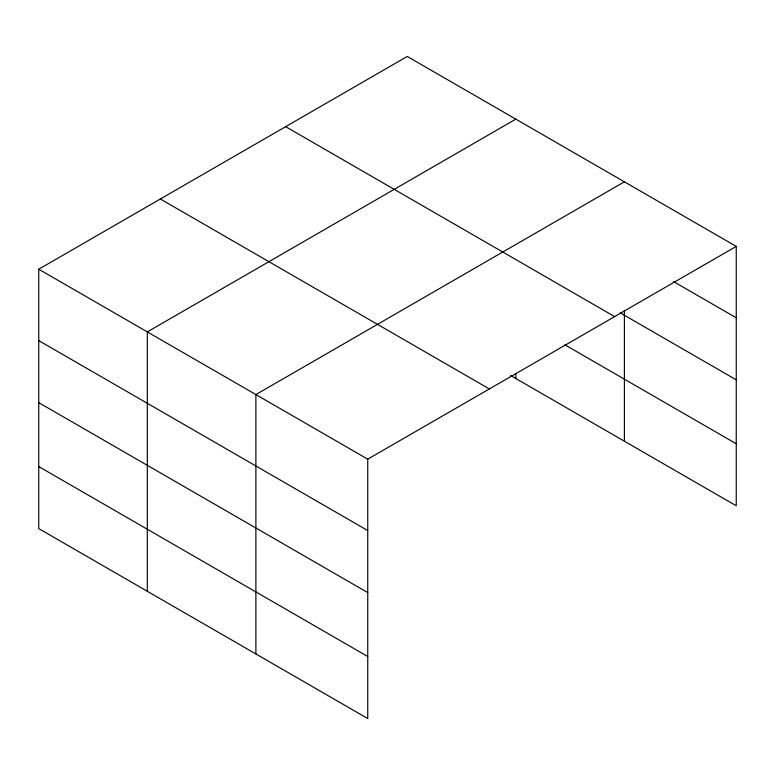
<?xml version="1.0" encoding="UTF-8"?>
<svg xmlns="http://www.w3.org/2000/svg" width="775" height="775" viewBox="0 0 775 775"><rect width="100%" height="100%" fill="white"/><g stroke="black" fill="none" stroke-linecap="round" stroke-linejoin="round"><path stroke-width="1.16" d="M736.25 246.402L407.253 56.459L38.75 269.216L38.75 528.598L367.747 718.541L367.747 459.158L736.25 246.402L736.25 505.784L510.599 375.507M515.821 119.137L147.318 331.894L147.318 591.277M624.388 181.825L255.886 394.572L255.886 653.955M673.523 281.587L736.25 317.798M620.213 312.848L736.25 379.837M285.646 126.664L614.643 316.617M564.888 344.817L736.25 443.755M160.357 199.001L489.354 388.953M38.75 269.216L367.747 459.158M38.75 340.613L367.747 530.555M38.75 402.642L367.747 592.594M38.75 466.56L367.747 656.502M624.388 310.484L624.388 441.207M515.821 373.753L515.821 378.52"/></g></svg>
